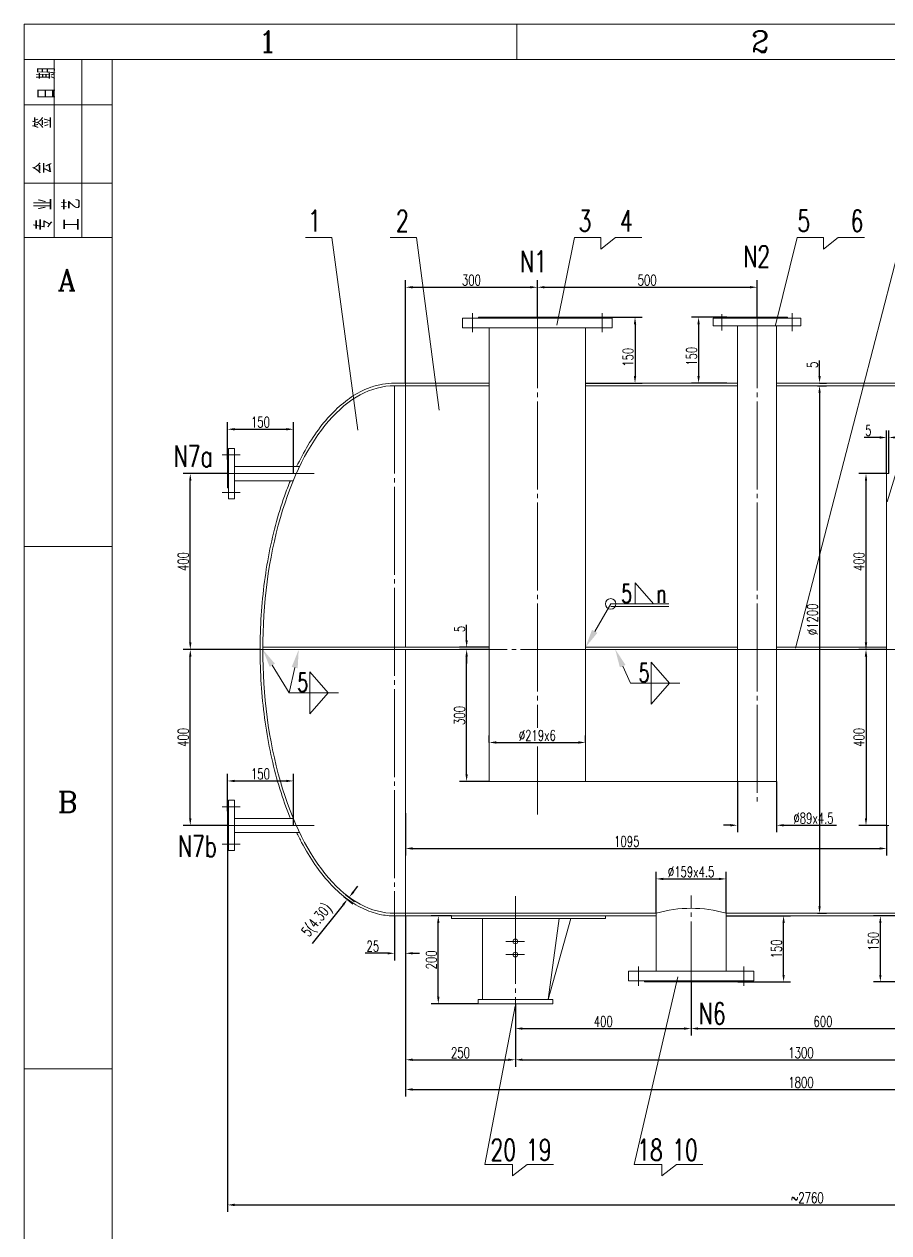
# Model space of a CAD drawing. Header units: inches. Extents: x -16168 to -9448, y -2841 to 1911.
# Drawn here: x -16168 to -14200, y -838 to 1911 of the extents above; entities that cross this region are included whole.
import ezdxf
from ezdxf.enums import TextEntityAlignment as Align

# ---------------------------------------------------------------- set-up
doc = ezdxf.new("R2010")
doc.units = ezdxf.units.IN
doc.header["$LTSCALE"] = 10
doc.header["$MEASUREMENT"] = 0
doc.linetypes.add('CENTER', pattern=[23, 20, -1, 1, -1])
doc.layers.get('0').update_dxf_attribs({"lineweight": 18})
for name, color, linetype, lineweight in [('1', 7, 'Continuous', 18), ('4', 2, 'Continuous', 18), ('CENTER', 1, 'CENTER', 18), ('DIM', 2, 'Continuous', 18), ('K1', 4, 'Continuous', 18), ('TT', 5, 'Continuous', 18)]:
    doc.layers.add(name, color=color, linetype=linetype, lineweight=lineweight)
doc.styles.add('DFT', font='romand.shx', dxfattribs={"width": 0.67, "bigfont": 'extfont.shx'})
doc.styles.add('HZ', font='romans.shx', dxfattribs={"width": 0.7, "bigfont": 'hz.shx'})
doc.styles.add('HZTXT', font='romans.shx', dxfattribs={"width": 0.7, "bigfont": 'hztxt.shx'})
doc.styles.add('ROMANC', font='romanc.shx', dxfattribs={"width": 0.7})
doc.dimstyles.new('HZTXT', dxfattribs={"dimtxt": 24, "dimasz": 16, "dimexe": 16, "dimexo": 0, "dimgap": 4, "dimtad": 1, "dimdec": 0, "dimrnd": 1, "dimzin": 0, "dimdsep": 46, "dimtxsty": 'HZTXT', "dimcen": 0, "dimdle": 32, "dimclrd": 7, "dimclre": 7, "dimclrt": 7, "dimadec": 0, "dimazin": 0, "dimtfac": 1, "dimtdec": 0, "dimtofl": 0, "dimtmove": 0, "dimatfit": 0, "dimfxl": 0, "dimtolj": 1, "dimarcsym": 0})

# ---------------------------------------------------------------- blocks, each defined once
blk = doc.blocks.new('*X6')
at = {"layer": 'K1', "ltscale": 2}
for points in [[(-15163.4, 509.4), (-15158.1, 509.4), (-15160.7, 493.4)], [(-15163.4, 472.4), (-15158.1, 472.4), (-15160.7, 488.4)]]:
    blk.add_hatch(color=7, dxfattribs=at).paths.add_polyline_path(points, flags=0)
at = {"layer": 'K1', "color": 7, "lineweight": -2, "ltscale": 2}
for p, q in [((-15160.7, 509.4), (-15160.7, 544.6)), ((-15109.3, 493.4), (-15176.7, 493.4)), ((-15109.3, 488.4), (-15176.7, 488.4)), ((-15160.7, 472.4), (-15160.7, 456.4))]:
    blk.add_line(p, q, dxfattribs=at)
at = {"layer": 'K1', "color": 7, "ltscale": 2, "insert": (-15176.7, 535), "char_height": 24, "width": 48, "attachment_point": 5, "rotation": 90, "style": 'HZTXT'}
blk.add_mtext('5', dxfattribs=at)
blk = doc.blocks.new('*X7')
at = {"layer": 'K1', "ltscale": 2}
for points in [[(-15792.3, 872.4), (-15787, 872.4), (-15789.7, 888.4)], [(-15792.3, 504.4), (-15787, 504.4), (-15789.7, 488.4)]]:
    blk.add_hatch(color=7, dxfattribs=at).paths.add_polyline_path(points, flags=0)
at = {"layer": 'K1', "color": 7, "lineweight": -2, "ltscale": 2}
for p, q in [((-15705, 888.4), (-15805.7, 888.4)), ((-15789.7, 504.4), (-15789.7, 872.4)), ((-15630.8, 488.4), (-15805.7, 488.4))]:
    blk.add_line(p, q, dxfattribs=at)
at = {"layer": 'K1', "color": 7, "ltscale": 2, "insert": (-15805.7, 688.4), "char_height": 24, "width": 64.8, "attachment_point": 5, "rotation": 90, "style": 'HZTXT'}
blk.add_mtext('400', dxfattribs=at)
blk = doc.blocks.new('*X8')
at = {"layer": 'K1', "ltscale": 2}
for points in [[(-14254.5, 872.4), (-14249.1, 872.4), (-14251.8, 888.4)], [(-14254.5, 504.4), (-14249.1, 504.4), (-14251.8, 488.4)]]:
    blk.add_hatch(color=7, dxfattribs=at).paths.add_polyline_path(points, flags=0)
at = {"layer": 'K1', "color": 7, "lineweight": -2, "ltscale": 2}
for p, q in [((-14204.8, 888.4), (-14267.8, 888.4)), ((-14251.8, 504.4), (-14251.8, 872.4)), ((-14204.8, 488.4), (-14267.8, 488.4))]:
    blk.add_line(p, q, dxfattribs=at)
at = {"layer": 'K1', "color": 7, "ltscale": 2, "insert": (-14267.8, 688.4), "char_height": 24, "width": 64.8, "attachment_point": 5, "rotation": 90, "style": 'HZTXT'}
blk.add_mtext('400', dxfattribs=at)
blk = doc.blocks.new('*X13')
at = {"layer": 'K1', "ltscale": 2}
for points in [[(-15033.8, -442.1), (-15033.8, -447.4), (-15049.8, -444.8)], [(-13765.8, -442.1), (-13765.8, -447.4), (-13749.8, -444.8)]]:
    blk.add_hatch(color=7, dxfattribs=at).paths.add_polyline_path(points, flags=0)
at = {"layer": 'K1', "color": 7, "lineweight": -2, "ltscale": 2}
for p, q in [((-15049.8, -317.6), (-15049.8, -460.8)), ((-13749.8, -317.6), (-13749.8, -460.8)), ((-15033.8, -444.8), (-13765.8, -444.8))]:
    blk.add_line(p, q, dxfattribs=at)
at = {"layer": 'K1', "color": 7, "ltscale": 2, "insert": (-14399.8, -428.8), "char_height": 24, "width": 79.2, "attachment_point": 5, "style": 'HZTXT'}
blk.add_mtext('1300', dxfattribs=at)
blk = doc.blocks.new('*X14')
at = {"layer": 'K1', "ltscale": 2}
for points in [[(-15033.8, -371.1), (-15033.8, -376.5), (-15049.8, -373.8)], [(-14665.8, -371.1), (-14665.8, -376.5), (-14649.8, -373.8)]]:
    blk.add_hatch(color=7, dxfattribs=at).paths.add_polyline_path(points, flags=0)
at = {"layer": 'K1', "color": 7, "lineweight": -2, "ltscale": 2}
for p, q in [((-14649.8, -267.6), (-14649.8, -389.8)), ((-15049.8, -317.6), (-15049.8, -389.8)), ((-15033.8, -373.8), (-14665.8, -373.8))]:
    blk.add_line(p, q, dxfattribs=at)
at = {"layer": 'K1', "color": 7, "ltscale": 2, "insert": (-14849.8, -357.8), "char_height": 24, "width": 64.8, "attachment_point": 5, "style": 'HZTXT'}
blk.add_mtext('400', dxfattribs=at)
blk = doc.blocks.new('*X15')
at = {"layer": 'K1', "ltscale": 2}
for points in [[(-15283.8, -509.7), (-15283.8, -515), (-15299.8, -512.4)], [(-13515.8, -509.7), (-13515.8, -515), (-13499.8, -512.4)]]:
    blk.add_hatch(color=7, dxfattribs=at).paths.add_polyline_path(points, flags=0)
at = {"layer": 'K1', "color": 7, "lineweight": -2, "ltscale": 2}
for p, q in [((-15299.8, -117.6), (-15299.8, -528.4)), ((-13499.8, -117.6), (-13499.8, -528.4)), ((-15283.8, -512.4), (-13515.8, -512.4))]:
    blk.add_line(p, q, dxfattribs=at)
at = {"layer": 'K1', "color": 7, "ltscale": 2, "insert": (-14399.8, -496.4), "char_height": 24, "width": 81.6, "attachment_point": 5, "style": 'HZTXT'}
blk.add_mtext('1800', dxfattribs=at)
blk = doc.blocks.new('*X16')
at = {"layer": '4', "ltscale": 2}
for points in [[(-15689, -772.2), (-15689, -777.6), (-15705, -774.9)], [(-12961.5, -772.2), (-12961.5, -777.6), (-12945.5, -774.9)]]:
    blk.add_hatch(color=7, dxfattribs=at).paths.add_polyline_path(points, flags=0)
at = {"layer": '4', "color": 7, "lineweight": -2, "ltscale": 2}
for p, q in [((-12945.5, 361.1), (-12945.5, -790.9)), ((-15705, 55.9), (-15705, -790.9)), ((-15689, -774.9), (-12961.5, -774.9))]:
    blk.add_line(p, q, dxfattribs=at)
at = {"layer": '4', "color": 7, "ltscale": 2, "insert": (-14385.6, -758.9), "char_height": 24, "width": 110.4, "attachment_point": 5, "style": 'HZTXT'}
blk.add_mtext('~2760', dxfattribs=at)
blk = doc.blocks.new('*X17')
at = {"layer": 'K1', "ltscale": 2}
for points in [[(-15792.3, 472.4), (-15787, 472.4), (-15789.7, 488.4)], [(-15792.3, 104.4), (-15787, 104.4), (-15789.7, 88.4)]]:
    blk.add_hatch(color=7, dxfattribs=at).paths.add_polyline_path(points, flags=0)
at = {"layer": 'K1', "color": 7, "lineweight": -2, "ltscale": 2}
for p, q in [((-15630.8, 488.4), (-15805.7, 488.4)), ((-15789.7, 104.4), (-15789.7, 472.4)), ((-15705, 88.4), (-15805.7, 88.4))]:
    blk.add_line(p, q, dxfattribs=at)
at = {"layer": 'K1', "color": 7, "ltscale": 2, "insert": (-15805.7, 288.4), "char_height": 24, "width": 64.8, "attachment_point": 5, "rotation": 90, "style": 'HZTXT'}
blk.add_mtext('400', dxfattribs=at)
blk = doc.blocks.new('*X18')
at = {"layer": 'K1', "ltscale": 2}
for points in [[(-15227.9, -133.6), (-15222.5, -133.6), (-15225.2, -117.6)], [(-15227.9, -301.6), (-15222.5, -301.6), (-15225.2, -317.6)]]:
    blk.add_hatch(color=7, dxfattribs=at).paths.add_polyline_path(points, flags=0)
at = {"layer": 'K1', "color": 7, "lineweight": -2, "ltscale": 2}
for p, q in [((-15194.8, -117.6), (-15241.2, -117.6)), ((-15225.2, -301.6), (-15225.2, -133.6)), ((-15134.8, -317.6), (-15241.2, -317.6))]:
    blk.add_line(p, q, dxfattribs=at)
at = {"layer": 'K1', "color": 7, "ltscale": 2, "insert": (-15241.2, -217.6), "char_height": 24, "width": 64.8, "attachment_point": 5, "rotation": 90, "style": 'HZTXT'}
blk.add_mtext('200', dxfattribs=at)
blk = doc.blocks.new('*X19')
at = {"layer": 'K1', "ltscale": 2}
for points in [[(-15283.8, -442.1), (-15283.8, -447.4), (-15299.8, -444.8)], [(-15065.8, -442.1), (-15065.8, -447.4), (-15049.8, -444.8)]]:
    blk.add_hatch(color=7, dxfattribs=at).paths.add_polyline_path(points, flags=0)
at = {"layer": 'K1', "color": 7, "lineweight": -2, "ltscale": 2}
for p, q in [((-15299.8, -117.6), (-15299.8, -460.8)), ((-15049.8, -317.6), (-15049.8, -460.8)), ((-15283.8, -444.8), (-15065.8, -444.8))]:
    blk.add_line(p, q, dxfattribs=at)
at = {"layer": 'K1', "color": 7, "ltscale": 2, "insert": (-15174.8, -428.8), "char_height": 24, "width": 62.4, "attachment_point": 5, "style": 'HZTXT'}
blk.add_mtext('250', dxfattribs=at)
blk = doc.blocks.new('*X20')
at = {"layer": 'K1', "ltscale": 2}
for points in [[(-15163.4, 472.4), (-15158.1, 472.4), (-15160.8, 488.4)], [(-15163.4, 204.4), (-15158.1, 204.4), (-15160.8, 188.4)]]:
    blk.add_hatch(color=7, dxfattribs=at).paths.add_polyline_path(points, flags=0)
at = {"layer": 'K1', "color": 7, "lineweight": -2, "ltscale": 2}
for p, q in [((-15109.3, 488.4), (-15176.8, 488.4)), ((-15160.8, 204.4), (-15160.8, 472.4)), ((-15109.3, 188.4), (-15176.8, 188.4))]:
    blk.add_line(p, q, dxfattribs=at)
at = {"layer": 'K1', "color": 7, "ltscale": 2, "insert": (-15176.8, 338.4), "char_height": 24, "width": 62.4, "attachment_point": 5, "rotation": 90, "style": 'HZTXT'}
blk.add_mtext('300', dxfattribs=at)
blk = doc.blocks.new('*X21')
at = {"layer": 'K1', "ltscale": 2}
for points in [[(-15093.3, 279.7), (-15093.3, 274.3), (-15109.3, 277)], [(-14906.3, 279.7), (-14906.3, 274.3), (-14890.3, 277)]]:
    blk.add_hatch(color=7, dxfattribs=at).paths.add_polyline_path(points, flags=0)
at = {"layer": 'K1', "color": 7, "lineweight": -2, "ltscale": 2}
for p, q in [((-15109.3, 277), (-15109.3, 293)), ((-15093.3, 277), (-14906.3, 277)), ((-14890.3, 277), (-14890.3, 293))]:
    blk.add_line(p, q, dxfattribs=at)
at = {"layer": 'K1', "color": 7, "ltscale": 2, "insert": (-14999.8, 293), "char_height": 24, "width": 136.8, "attachment_point": 5, "style": 'HZTXT'}
blk.add_mtext('%%C219x6', dxfattribs=at)
blk = doc.blocks.new('*X23')
at = {"layer": 'K1', "ltscale": 2}
for points in [[(-14713.3, -30.8), (-14713.3, -36.1), (-14729.3, -33.4)], [(-14586.3, -30.8), (-14586.3, -36.1), (-14570.3, -33.4)]]:
    blk.add_hatch(color=7, dxfattribs=at).paths.add_polyline_path(points, flags=0)
at = {"layer": 'K1', "color": 7, "lineweight": -2, "ltscale": 2}
for p, q in [((-14729.3, -111.6), (-14729.3, -17.4)), ((-14570.3, -111.6), (-14570.3, -17.4)), ((-14713.3, -33.4), (-14586.3, -33.4))]:
    blk.add_line(p, q, dxfattribs=at)
at = {"layer": 'K1', "color": 7, "ltscale": 2, "insert": (-14649.8, -17.4), "char_height": 24, "width": 163.2, "attachment_point": 5, "style": 'HZTXT'}
blk.add_mtext('%%C159x4.5', dxfattribs=at)
blk = doc.blocks.new('*X24')
at = {"layer": 'K1', "ltscale": 2}
for points in [[(-14633.8, -371.1), (-14633.8, -376.5), (-14649.8, -373.8)], [(-14065.8, -371.1), (-14065.8, -376.5), (-14049.8, -373.8)]]:
    blk.add_hatch(color=7, dxfattribs=at).paths.add_polyline_path(points, flags=0)
at = {"layer": 'K1', "color": 7, "lineweight": -2, "ltscale": 2}
for p, q in [((-14649.8, -267.6), (-14649.8, -389.8)), ((-14049.8, -267.6), (-14049.8, -389.8)), ((-14633.8, -373.8), (-14065.8, -373.8))]:
    blk.add_line(p, q, dxfattribs=at)
at = {"layer": 'K1', "color": 7, "ltscale": 2, "insert": (-14349.8, -357.8), "char_height": 24, "width": 64.8, "attachment_point": 5, "style": 'HZTXT'}
blk.add_mtext('600', dxfattribs=at)
blk = doc.blocks.new('*X25')
at = {"layer": 'K1', "ltscale": 2}
for points in [[(-14442, -133.6), (-14436.7, -133.6), (-14439.4, -117.6)], [(-14442, -251.6), (-14436.7, -251.6), (-14439.4, -267.6)]]:
    blk.add_hatch(color=7, dxfattribs=at).paths.add_polyline_path(points, flags=0)
at = {"layer": 'K1', "color": 7, "lineweight": -2, "ltscale": 2}
for p, q in [((-14570.3, -117.6), (-14423.4, -117.6)), ((-14439.4, -251.6), (-14439.4, -133.6)), ((-14543.8, -267.6), (-14423.4, -267.6))]:
    blk.add_line(p, q, dxfattribs=at)
at = {"layer": 'K1', "color": 7, "ltscale": 2, "insert": (-14455.4, -192.6), "char_height": 24, "width": 55.2, "attachment_point": 5, "rotation": 90, "style": 'HZTXT'}
blk.add_mtext('150', dxfattribs=at)
blk = doc.blocks.new('*X26')
at = {"layer": 'K1', "ltscale": 2}
for points in [[(-14254.5, 472.4), (-14249.1, 472.4), (-14251.8, 488.4)], [(-14254.5, 104.4), (-14249.1, 104.4), (-14251.8, 88.4)]]:
    blk.add_hatch(color=7, dxfattribs=at).paths.add_polyline_path(points, flags=0)
at = {"layer": 'K1', "color": 7, "lineweight": -2, "ltscale": 2}
for p, q in [((-14204.8, 488.4), (-14267.8, 488.4)), ((-14251.8, 472.4), (-14251.8, 104.4)), ((-14204.8, 88.4), (-14267.8, 88.4))]:
    blk.add_line(p, q, dxfattribs=at)
at = {"layer": 'K1', "color": 7, "ltscale": 2, "insert": (-14267.8, 288.4), "char_height": 24, "width": 64.8, "attachment_point": 5, "rotation": 90, "style": 'HZTXT'}
blk.add_mtext('400', dxfattribs=at)
blk = doc.blocks.new('*X27')
at = {"layer": 'K1', "ltscale": 2}
for points in [[(-14560.3, 91.3), (-14560.3, 86), (-14544.3, 88.6)], [(-14439.3, 91.3), (-14439.3, 86), (-14455.3, 88.6)]]:
    blk.add_hatch(color=7, dxfattribs=at).paths.add_polyline_path(points, flags=0)
at = {"layer": 'K1', "color": 7, "lineweight": -2, "ltscale": 2}
for p, q in [((-14544.3, 188.4), (-14544.3, 72.6)), ((-14455.3, 188.4), (-14455.3, 72.6)), ((-14560.3, 88.6), (-14576.3, 88.6)), ((-14439.3, 88.6), (-14319.3, 88.6))]:
    blk.add_line(p, q, dxfattribs=at)
at = {"layer": 'K1', "color": 7, "ltscale": 2, "insert": (-14371.3, 104.6), "char_height": 24, "width": 148.8, "attachment_point": 5, "style": 'HZTXT'}
blk.add_mtext('%%C89x4.5', dxfattribs=at)
blk = doc.blocks.new('*X33')
at = {"layer": 'K1', "ltscale": 2}
for points in [[(-14983.8, 1315.1), (-14983.8, 1309.8), (-14999.8, 1312.4)], [(-14515.8, 1315.1), (-14515.8, 1309.8), (-14499.8, 1312.4)]]:
    blk.add_hatch(color=7, dxfattribs=at).paths.add_polyline_path(points, flags=0)
at = {"layer": 'K1', "color": 7, "lineweight": -2, "ltscale": 2}
for p, q in [((-14999.8, 1244.4), (-14999.8, 1328.4)), ((-14499.8, 1244.4), (-14499.8, 1328.4)), ((-14983.8, 1312.4), (-14515.8, 1312.4))]:
    blk.add_line(p, q, dxfattribs=at)
at = {"layer": 'K1', "color": 7, "ltscale": 2, "insert": (-14749.8, 1328.4), "char_height": 24, "width": 62.4, "attachment_point": 5, "style": 'HZTXT'}
blk.add_mtext('500', dxfattribs=at)
blk = doc.blocks.new('*X34')
at = {"layer": 'K1', "ltscale": 2}
for points in [[(-15283.8, 1315.1), (-15283.8, 1309.8), (-15299.8, 1312.4)], [(-15015.8, 1315.1), (-15015.8, 1309.8), (-14999.8, 1312.4)]]:
    blk.add_hatch(color=7, dxfattribs=at).paths.add_polyline_path(points, flags=0)
at = {"layer": 'K1', "color": 7, "lineweight": -2, "ltscale": 2}
for p, q in [((-15299.8, 1094.4), (-15299.8, 1328.4)), ((-14999.8, 1244.4), (-14999.8, 1328.4)), ((-15283.8, 1312.4), (-15015.8, 1312.4))]:
    blk.add_line(p, q, dxfattribs=at)
at = {"layer": 'K1', "color": 7, "ltscale": 2, "insert": (-15149.8, 1328.4), "char_height": 24, "width": 62.4, "attachment_point": 5, "style": 'HZTXT'}
blk.add_mtext('300', dxfattribs=at)
blk = doc.blocks.new('*X35')
at = {"layer": 'K1', "ltscale": 2}
for points in [[(-15689, 992.1), (-15689, 986.8), (-15705, 989.4)], [(-15571, 992.1), (-15571, 986.8), (-15555, 989.4)]]:
    blk.add_hatch(color=7, dxfattribs=at).paths.add_polyline_path(points, flags=0)
at = {"layer": 'K1', "color": 7, "lineweight": -2, "ltscale": 2}
for p, q in [((-15705, 920.9), (-15705, 1005.4)), ((-15555, 888.4), (-15555, 1005.4)), ((-15689, 989.4), (-15571, 989.4))]:
    blk.add_line(p, q, dxfattribs=at)
at = {"layer": 'K1', "color": 7, "ltscale": 2, "insert": (-15630, 1005.4), "char_height": 24, "width": 55.2, "attachment_point": 5, "style": 'HZTXT'}
blk.add_mtext('150', dxfattribs=at)
blk = doc.blocks.new('*X37')
at = {"layer": 'K1', "ltscale": 2}
for points in [[(-14220.8, 973.4), (-14220.8, 968), (-14204.8, 970.7)], [(-14183.8, 973.4), (-14183.8, 968), (-14199.8, 970.7)]]:
    blk.add_hatch(color=7, dxfattribs=at).paths.add_polyline_path(points, flags=0)
at = {"layer": 'K1', "color": 7, "lineweight": -2, "ltscale": 2}
for p, q in [((-14220.8, 970.7), (-14256, 970.7)), ((-14204.8, 888.4), (-14204.8, 986.7)), ((-14199.8, 888.4), (-14199.8, 986.7)), ((-14183.8, 970.7), (-14167.8, 970.7))]:
    blk.add_line(p, q, dxfattribs=at)
at = {"layer": 'K1', "color": 7, "ltscale": 2, "insert": (-14246.4, 986.7), "char_height": 24, "width": 14.4, "attachment_point": 5, "style": 'HZTXT'}
blk.add_mtext('5', dxfattribs=at)
blk = doc.blocks.new('*X51')
at = {"linetype": 'Continuous', "ltscale": 2}
for points in [[(-14360.2, 1072.4), (-14354.8, 1072.4), (-14357.5, 1088.4)], [(-14360.2, -95.6), (-14354.8, -95.6), (-14357.5, -111.6)]]:
    blk.add_hatch(color=7, dxfattribs=at).paths.add_polyline_path(points, flags=0)
at = {"color": 7, "linetype": 'Continuous', "lineweight": -2, "ltscale": 2}
for p, q in [((-14362, 1088.4), (-14341.5, 1088.4)), ((-14357.5, 1072.4), (-14357.5, -95.6)), ((-14362, -111.6), (-14341.5, -111.6))]:
    blk.add_line(p, q, dxfattribs=at)
at = {"color": 7, "linetype": 'Continuous', "ltscale": 2, "insert": (-14373.5, 557), "char_height": 24, "width": 115.2, "attachment_point": 5, "rotation": 90, "style": 'HZTXT'}
blk.add_mtext('%%C1200', dxfattribs=at)
blk = doc.blocks.new('*X52')
at = {"linetype": 'Continuous', "ltscale": 2}
for points in [[(-14360.1, 1110.4), (-14354.8, 1110.4), (-14357.5, 1094.4)], [(-14360.1, 1072.4), (-14354.8, 1072.4), (-14357.5, 1088.4)]]:
    blk.add_hatch(color=7, dxfattribs=at).paths.add_polyline_path(points, flags=0)
at = {"color": 7, "linetype": 'Continuous', "lineweight": -2, "ltscale": 2}
for p, q in [((-14357.5, 1110.4), (-14357.5, 1145.6)), ((-14357.5, 1094.4), (-14341.5, 1094.4)), ((-14357.5, 1088.4), (-14341.5, 1088.4)), ((-14357.5, 1072.4), (-14357.5, 1056.4))]:
    blk.add_line(p, q, dxfattribs=at)
at = {"color": 7, "linetype": 'Continuous', "ltscale": 2, "insert": (-14373.5, 1136), "char_height": 24, "width": 48, "attachment_point": 5, "rotation": 90, "style": 'HZTXT'}
blk.add_mtext('5', dxfattribs=at)
blk = doc.blocks.new('*X53')
at = {"linetype": 'Continuous', "ltscale": 2}
for points in [[(-15443.9, -90.7), (-15439.8, -94), (-15431.9, -79.8)], [(-15420.2, -61), (-15416.1, -64.3), (-15428.1, -75.2)]]:
    blk.add_hatch(color=7, dxfattribs=at).paths.add_polyline_path(points, flags=0)
at = {"color": 7, "linetype": 'Continuous', "lineweight": -2, "ltscale": 2}
for p, q in [((-15418.1, -62.7), (-15408.1, -50.2)), ((-15439.9, -73.4), (-15419.4, -89.8)), ((-15436.2, -68.7), (-15415.6, -85.1)), ((-15441.9, -92.3), (-15512.3, -180.4))]:
    blk.add_line(p, q, dxfattribs=at)
at = {"color": 7, "linetype": 'Continuous', "ltscale": 2, "insert": (-15499.5, -128.7), "char_height": 24, "width": 115.2, "attachment_point": 5, "rotation": 51.3539, "style": 'HZTXT'}
blk.add_mtext('5(4.30)', dxfattribs=at)
blk = doc.blocks.new('*X67')
at = {"linetype": 'Continuous', "ltscale": 2}
for points in [[(-14780.2, 1228.4), (-14774.8, 1228.4), (-14777.5, 1244.4)], [(-14780.2, 1110.4), (-14774.8, 1110.4), (-14777.5, 1094.4)]]:
    blk.add_hatch(color=7, dxfattribs=at).paths.add_polyline_path(points, flags=0)
at = {"color": 7, "linetype": 'Continuous', "lineweight": -2, "ltscale": 2}
for p, q in [((-14865.8, 1244.4), (-14761.5, 1244.4)), ((-14777.5, 1228.4), (-14777.5, 1110.4)), ((-14890.3, 1094.4), (-14761.5, 1094.4))]:
    blk.add_line(p, q, dxfattribs=at)
at = {"color": 7, "linetype": 'Continuous', "ltscale": 2, "insert": (-14793.5, 1153.1), "char_height": 24, "width": 55.2, "attachment_point": 5, "rotation": 90, "style": 'HZTXT'}
blk.add_mtext('150', dxfattribs=at)
blk = doc.blocks.new('*X69')
at = {"linetype": 'Continuous', "ltscale": 2}
for points in [[(-14635.5, 1228.4), (-14630.1, 1228.4), (-14632.8, 1244.4)], [(-14635.5, 1110.4), (-14630.1, 1110.4), (-14632.8, 1094.4)]]:
    blk.add_hatch(color=7, dxfattribs=at).paths.add_polyline_path(points, flags=0)
at = {"color": 7, "linetype": 'Continuous', "lineweight": -2, "ltscale": 2}
for p, q in [((-14568.8, 1244.4), (-14648.8, 1244.4)), ((-14632.8, 1228.4), (-14632.8, 1110.4)), ((-14568.8, 1094.4), (-14648.8, 1094.4))]:
    blk.add_line(p, q, dxfattribs=at)
at = {"color": 7, "linetype": 'Continuous', "ltscale": 2, "insert": (-14648.8, 1155.3), "char_height": 24, "width": 55.2, "attachment_point": 5, "rotation": 90, "style": 'HZTXT'}
blk.add_mtext('150', dxfattribs=at)
blk = doc.blocks.new('*X70')
at = {"linetype": 'Continuous', "ltscale": 2}
for points in [[(-14221.8, -133.6), (-14216.5, -133.6), (-14219.1, -117.6)], [(-14221.8, -251.6), (-14216.5, -251.6), (-14219.1, -267.6)]]:
    blk.add_hatch(color=7, dxfattribs=at).paths.add_polyline_path(points, flags=0)
at = {"color": 7, "linetype": 'Continuous', "lineweight": -2, "ltscale": 2}
for p, q in [((-14155.8, -117.6), (-14235.1, -117.6)), ((-14219.1, -251.6), (-14219.1, -133.6)), ((-14155.8, -267.6), (-14235.1, -267.6))]:
    blk.add_line(p, q, dxfattribs=at)
at = {"color": 7, "linetype": 'Continuous', "ltscale": 2, "insert": (-14235.1, -175.4), "char_height": 24, "width": 55.2, "attachment_point": 5, "rotation": 90, "style": 'HZTXT'}
blk.add_mtext('150', dxfattribs=at)
blk = doc.blocks.new('*X71')
at = {"linetype": 'Continuous', "ltscale": 2}
for points in [[(-15283.8, 38.5), (-15283.8, 33.2), (-15299.8, 35.8)], [(-14220.8, 38.5), (-14220.8, 33.2), (-14204.8, 35.8)]]:
    blk.add_hatch(color=7, dxfattribs=at).paths.add_polyline_path(points, flags=0)
at = {"color": 7, "linetype": 'Continuous', "lineweight": -2, "ltscale": 2}
for p, q in [((-15299.8, 115.8), (-15299.8, 19.8)), ((-14204.8, 88.4), (-14204.8, 19.8)), ((-15283.8, 35.8), (-14220.8, 35.8))]:
    blk.add_line(p, q, dxfattribs=at)
at = {"color": 7, "linetype": 'Continuous', "ltscale": 2, "insert": (-14796.3, 51.8), "char_height": 24, "width": 79.2, "attachment_point": 5, "style": 'HZTXT'}
blk.add_mtext('1095', dxfattribs=at)
blk = doc.blocks.new('*X73')
at = {"linetype": 'Continuous', "ltscale": 2}
for points in [[(-15340.8, -199.9), (-15340.8, -205.2), (-15324.8, -202.6)], [(-15283.8, -199.9), (-15283.8, -205.2), (-15299.8, -202.6)]]:
    blk.add_hatch(color=7, dxfattribs=at).paths.add_polyline_path(points, flags=0)
at = {"color": 7, "linetype": 'Continuous', "lineweight": -2, "ltscale": 2}
for p, q in [((-15324.8, -117.6), (-15324.8, -218.6)), ((-15299.8, -117.6), (-15299.8, -218.6)), ((-15340.8, -202.6), (-15392, -202.6)), ((-15283.8, -202.6), (-15267.8, -202.6))]:
    blk.add_line(p, q, dxfattribs=at)
at = {"color": 7, "linetype": 'Continuous', "ltscale": 2, "insert": (-15374.4, -186.6), "char_height": 24, "width": 38.4, "attachment_point": 5, "style": 'HZTXT'}
blk.add_mtext('25', dxfattribs=at)
blk = doc.blocks.new('*X76')
at = {"layer": 'K1', "ltscale": 2}
for points in [[(-15689, 192.1), (-15689, 186.8), (-15705, 189.4)], [(-15571, 192.1), (-15571, 186.8), (-15555, 189.4)]]:
    blk.add_hatch(color=7, dxfattribs=at).paths.add_polyline_path(points, flags=0)
at = {"layer": 'K1', "color": 7, "lineweight": -2, "ltscale": 2}
for p, q in [((-15705, 120.9), (-15705, 205.4)), ((-15555, 88.4), (-15555, 205.4)), ((-15689, 189.4), (-15571, 189.4))]:
    blk.add_line(p, q, dxfattribs=at)
at = {"layer": 'K1', "color": 7, "ltscale": 2, "insert": (-15630, 205.4), "char_height": 24, "width": 55.2, "attachment_point": 5, "style": 'HZTXT'}
blk.add_mtext('150', dxfattribs=at)

msp = doc.modelspace()

# ---------------------------------------------------------------- hatches: boundary and pattern name
for points in [[(-14863.2, 526.2), (-14875.3, 533.2), (-14890.3, 493.4)], [(-15609, 448.9), (-15597, 456.2), (-15624.8, 488.4)], [(-15558.9, 448.7), (-15545.3, 445.6), (-15542.9, 488.1)], [(-14811.9, 447.7), (-14799.1, 453.4), (-14822.7, 488.9)]]:
    msp.add_hatch(color=256).paths.add_polyline_path(points, flags=0)

# ---------------------------------------------------------------- linework, layer by layer
for p, q in [((-15046.4, 1830.8), (-15046.4, 1910.8)), ((-15703, 920.9), (-15705, 920.9)), ((-16167.8, 722.8), (-15967.8, 722.8)), ((-14869.2, 529.7), (-14832.9, 592.1)), ((-14832.9, 592.1), (-14700.6, 592.1)), ((-14832.9, 586.1), (-14700.6, 586.1)), ((-14890.3, 488.4), (-14544.3, 488.4)), ((-14455.3, 488.4), (-14204.8, 488.4)), ((-15603, 452.5), (-15565, 390)), ((-15552.1, 447.2), (-15565, 390)), ((-14805.5, 450.6), (-14788.1, 411.9)), ((-15565, 390), (-15452.7, 390)), ((-14788.1, 411.9), (-14675.8, 411.9)), ((-16167.8, -465.2), (-15967.8, -465.2))]:
    msp.add_line(p, q)
at = {"color": 7, "linetype": 'Continuous'}
for p, q in [((-15967.8, 1830.8), (-16167.8, 1830.8)), ((-16099.8, 1830.5), (-16099.8, 1425.8)), ((-16036.5, 1830.8), (-16036.5, 1425.8)), ((-16167.8, 1727.1), (-15967.8, 1727.1)), ((-16167.8, 1549.4), (-15967.8, 1549.4)), ((-16167.8, 1425.8), (-15967.8, 1425.8))]:
    msp.add_line(p, q, dxfattribs=at)
at = {"color": 5}
for q in [(-15967.8, -2761.2), (-12803.7, 1830.8)]:
    msp.add_line((-15967.8, 1830.8), q, dxfattribs=at)
at = {"linetype": 'Continuous', "ltscale": 2}
for p, q in [((-15467.3, 1425.5), (-15527.3, 1425.5)), ((-15408.6, 987.5), (-15467.3, 1425.5)), ((-15274.9, 1425.5), (-15334.9, 1425.5)), ((-15223.3, 1032.7), (-15274.9, 1425.5)), ((-14955.8, 1225.8), (-14915.5, 1425.5)), ((-14855.5, 1425.5), (-14915.5, 1425.5)), ((-14855.5, 1425.5), (-14855.5, 1399.3)), ((-14855.5, 1399.3), (-14822, 1425.5)), ((-14762, 1425.5), (-14822, 1425.5)), ((-14457.7, 1225.8), (-14408.6, 1425.5)), ((-14412.6, 491.1), (-14170, 1425.5)), ((-14348.6, 1425.5), (-14408.6, 1425.5)), ((-14348.6, 1399.3), (-14315.1, 1425.5)), ((-14348.6, 1425.5), (-14348.6, 1399.3)), ((-14255.1, 1425.5), (-14315.1, 1425.5)), ((-14204, 824), (-14020.1, 1425.5)), ((-14544.3, 188.4), (-14890.3, 188.4)), ((-14680.1, -256), (-14779.5, -682.9)), ((-15049.9, -322.5), (-15119.3, -682.9)), ((-15056.5, -682.9), (-15119.3, -682.9)), ((-15056.5, -682.9), (-15056.5, -709.1)), ((-15056.5, -709.1), (-15023, -682.9)), ((-14963, -682.9), (-15023, -682.9)), ((-14716.7, -682.9), (-14779.5, -682.9)), ((-14716.7, -709.1), (-14683.2, -682.9)), ((-14716.7, -682.9), (-14716.7, -709.1)), ((-14623.2, -682.9), (-14683.2, -682.9))]:
    msp.add_line(p, q, dxfattribs=at)
for points in [[(-14777.1, 592.1), (-14777.1, 640.1), (-14735.1, 592.1), (-14777.1, 592.1)], [(-14740.9, 411.9), (-14740.9, 459.9), (-14698.9, 411.9), (-14740.9, 411.9)], [(-15517.7, 390), (-15517.7, 438), (-15475.7, 390), (-15517.7, 390)], [(-15517.7, 390), (-15517.7, 342), (-15475.7, 390), (-15517.7, 390)], [(-14740.9, 411.9), (-14740.9, 363.9), (-14698.9, 411.9), (-14740.9, 411.9)]]:
    msp.add_lwpolyline(points)
msp.add_circle((-14832.9, 592.1), 12)
at = {"layer": '1', "color": 7, "linetype": 'Continuous'}
for p, q in [((-16167.8, -2841.2), (-16167.8, 1910.8)), ((-16167.8, 1910.8), (-9447.8, 1910.8))]:
    msp.add_line(p, q, dxfattribs=at)
at = {"layer": 'CENTER'}
for p, q in [((-14999.8, 1282.7), (-14999.8, 310.6)), ((-14499.8, 1282.7), (-14499.8, 135.7)), ((-15147.3, 1253.8), (-15147.3, 1210.4)), ((-14852.3, 1253.8), (-14852.3, 1210.4)), ((-14579.8, 1251.1), (-14579.8, 1214.1)), ((-14419.8, 1253.3), (-14419.8, 1212.9)), ((-15324.8, 1088.4), (-15324.8, -117.6)), ((-15676, 930.9), (-15717.2, 930.9)), ((-15508.1, 888.4), (-15739, 888.4)), ((-15676, 845.9), (-15717.2, 845.9)), ((-12998.2, 488.4), (-15769.3, 488.4)), ((-14999.8, 267.9), (-14999.8, 113.4)), ((-15676, 130.9), (-15717.2, 130.9)), ((-15508.1, 88.4), (-15739, 88.4)), ((-15676, 45.9), (-15717.2, 45.9)), ((-15049.8, -72.4), (-15049.8, -381.8)), ((-14649.8, -330), (-14649.8, -71.5)), ((-15071.5, -175.6), (-15029.3, -175.6)), ((-15071.5, -205.6), (-15029.3, -205.6)), ((-14769.8, -276.6), (-14769.8, -233)), ((-14529.8, -276.6), (-14529.8, -233))]:
    msp.add_line(p, q, dxfattribs=at)
at = {"layer": 'DIM'}
msp.add_line((-14633.7, 1088.4), (-14645.7, 1088.4), dxfattribs=at)
at = {"layer": 'K1'}
for p, q in [((-15169.8, 1242.4), (-14829.8, 1242.4)), ((-15169.8, 1242.4), (-15169.8, 1220.4)), ((-15133.8, 1244.4), (-14865.8, 1244.4)), ((-15133.8, 1244.4), (-15133.8, 1242.4)), ((-14865.8, 1244.4), (-14865.8, 1242.4)), ((-14829.8, 1242.4), (-14829.8, 1220.4)), ((-14599.8, 1242.4), (-14399.8, 1242.4)), ((-14599.8, 1242.4), (-14599.8, 1224.4)), ((-14568.8, 1244.4), (-14430.8, 1244.4)), ((-14568.8, 1244.4), (-14568.8, 1242.4)), ((-14430.8, 1244.4), (-14430.8, 1242.4)), ((-14399.8, 1242.4), (-14399.8, 1224.4)), ((-15169.8, 1220.4), (-14829.8, 1220.4)), ((-15109.3, 1220.4), (-15109.3, 188.4)), ((-14890.3, 1220.4), (-14890.3, 188.4)), ((-14599.8, 1224.4), (-14399.8, 1224.4)), ((-14544.3, 1224.4), (-14544.3, 188.4)), ((-14455.3, 1224.4), (-14455.3, 188.4)), ((-15109.3, 1094.4), (-15324.8, 1094.4)), ((-15109.3, 1088.4), (-15324.8, 1088.4)), ((-15299.8, 1094.4), (-15299.8, 493.4)), ((-14544.3, 1094.4), (-14890.3, 1094.4)), ((-14544.3, 1088.4), (-14890.3, 1088.4)), ((-13909.3, 1094.4), (-14455.3, 1094.4)), ((-14046.5, 1088.4), (-14455.3, 1088.4)), ((-15703, 830.9), (-15703, 945.9)), ((-15689, 945.9), (-15703, 945.9)), ((-15689, 830.9), (-15689, 945.9)), ((-15705, 855.9), (-15705, 920.9)), ((-15541, 904.4), (-15689, 904.4)), ((-14204.8, 888.4), (-14204.8, 88.4)), ((-14204.8, 888.4), (-14199.8, 888.4)), ((-15703, 855.9), (-15705, 855.9)), ((-15555.3, 872.4), (-15689, 872.4)), ((-15689, 830.9), (-15703, 830.9)), ((-15624.8, 493.4), (-15109.3, 493.4)), ((-15624.8, 488.4), (-15109.3, 488.4)), ((-15299.8, 488.4), (-15299.8, -117.6)), ((-14890.3, 493.4), (-14544.3, 493.4)), ((-14890.3, 488.4), (-14544.3, 488.4)), ((-14455.3, 493.4), (-14204.8, 493.4)), ((-14455.3, 488.4), (-14204.8, 488.4)), ((-14890.3, 188.4), (-15109.3, 188.4)), ((-14544.3, 188.4), (-14455.3, 188.4)), ((-15703, 145.9), (-15703, 30.9)), ((-15689, 145.9), (-15703, 145.9)), ((-15689, 145.9), (-15689, 30.9)), ((-15703, 120.9), (-15705, 120.9)), ((-15705, 120.9), (-15705, 55.9)), ((-15555.3, 104.4), (-15689, 104.4)), ((-14204.8, 88.4), (-14199.8, 88.4)), ((-15703, 55.9), (-15705, 55.9)), ((-15541, 72.4), (-15689, 72.4)), ((-15689, 30.9), (-15703, 30.9)), ((-14729.3, -111.6), (-15324.8, -111.6)), ((-14729.3, -117.6), (-15324.8, -117.6)), ((-15194.8, -123.6), (-15194.8, -117.6)), ((-15194.8, -123.6), (-14844.8, -123.6)), ((-15124.8, -307.6), (-15124.8, -123.6)), ((-14974.8, -307.6), (-14923.7, -123.6)), ((-14974.8, -307.6), (-14950.1, -123.6)), ((-14844.8, -123.6), (-14844.8, -117.6)), ((-14729.3, -243.6), (-14729.3, -111.6)), ((-14129.3, -111.6), (-14570.3, -111.6)), ((-14570.3, -243.6), (-14570.3, -111.6)), ((-14129.3, -117.6), (-14570.3, -117.6)), ((-14792.3, -243.6), (-14507.3, -243.6)), ((-14792.3, -265.6), (-14792.3, -243.6)), ((-14507.3, -265.6), (-14507.3, -243.6)), ((-14792.3, -265.6), (-14507.3, -265.6)), ((-14755.8, -267.6), (-14755.8, -265.6)), ((-14755.8, -267.6), (-14543.8, -267.6)), ((-14543.8, -267.6), (-14543.8, -265.6)), ((-15134.8, -307.6), (-14964.8, -307.6)), ((-15134.8, -307.6), (-15134.8, -317.6)), ((-15134.8, -317.6), (-14964.8, -317.6)), ((-14964.8, -307.6), (-14964.8, -317.6))]:
    msp.add_line(p, q, dxfattribs=at)
for centre in [(-15049.8, -175.6), (-15049.8, -205.6)]:
    msp.add_circle(centre, 5.5, dxfattribs=at)
msp.add_arc((-14649.8, -381.5), 281.3, 73.5857, 106.4143, dxfattribs=at)
msp.add_ellipse((-15324.8, 488.4), major_axis=(0, 600), ratio=0.5, start_param=0, end_param=3.141593, dxfattribs=at)
for points, knots in [([(-15324.8, 1094.4), (-15333.9, 1094.4), (-15342.9, 1093.6), (-15360.9, 1090.5), (-15369.9, 1088.1), (-15392, 1080.4), (-15405.1, 1074), (-15430.6, 1058), (-15443, 1048.3), (-15467.1, 1026), (-15478.8, 1013.3), (-15501.1, 985.1), (-15511.7, 969.5), (-15530.9, 937.6), (-15539.5, 921.5), (-15547.7, 904.4)], [0, 0, 0, 0, 31450.850709, 31450.850709, 62901.701417, 62901.701417, 109878.77881, 109878.77881, 156855.856203, 156855.856203, 203832.933596, 203832.933596, 250810.010989, 250810.010989, 292943.24325, 292943.24325, 292943.24325, 292943.24325]), ([(-15561.8, 872.4), (-15566.5, 861.1), (-15571, 849.4), (-15582.8, 816.1), (-15589.7, 793.7), (-15601.9, 747.5), (-15607.3, 723.6), (-15616.4, 674.6), (-15620.2, 649.5), (-15626, 598.5), (-15628.1, 572.7), (-15630.7, 520.7), (-15631.1, 494.5), (-15630.2, 442.3), (-15628.9, 416.2), (-15624.7, 364.7), (-15621.7, 339.1), (-15614.2, 289.1), (-15609.6, 264.5), (-15598.8, 216.8), (-15592.7, 193.7), (-15578.9, 149.1), (-15571.3, 127.7), (-15562.6, 106.4), (-15562.2, 105.4), (-15561.8, 104.4)], [0, 0, 0, 0, 25752.5146, 25752.5146, 71747.698317, 71747.698317, 117742.882033, 117742.882033, 163738.065749, 163738.065749, 209733.249465, 209733.249465, 255728.433181, 255728.433181, 301723.616897, 301723.616897, 347718.800613, 347718.800613, 393713.984329, 393713.984329, 439709.168045, 439709.168045, 485704.351761, 485704.351761, 487955.575033, 487955.575033, 487955.575033, 487955.575033]), ([(-15547.7, 72.4), (-15544, 64.7), (-15540.2, 57.1), (-15526.7, 31.7), (-15516.6, 14.8), (-15495.3, -16.1), (-15484.1, -30.2), (-15460.8, -55.5), (-15448.7, -66.7), (-15423.9, -85.8), (-15411.1, -93.8), (-15385, -106.4), (-15371.7, -111.1), (-15347.2, -116.4), (-15336, -117.6), (-15324.8, -117.6)], [0, 0, 0, 0, 18600.672772, 18600.672772, 64209.338613, 64209.338613, 109818.004454, 109818.004454, 155426.670295, 155426.670295, 201035.336136, 201035.336136, 246644.001976, 246644.001976, 284409.812814, 284409.812814, 284409.812814, 284409.812814])]:
    msp.add_open_spline(points, degree=3, knots=knots, dxfattribs=at)

# ---------------------------------------------------------------- texts
at = {"style": 'ROMANC'}
for s, p in [('1', (-15634.5, 1847.5)), ('2', (-14513.1, 1847.5)), ('A', (-16091.5, 1305.4)), ('B', (-16091.5, 117.4))]:
    msp.add_text(s, height=48, dxfattribs=at).set_placement(p)
at = {"color": 2, "linetype": 'Continuous', "char_height": 40, "attachment_point": 7, "rotation": 90, "style": 'HZ'}
for s, insert, width in [('日 期', (-16096.9, 1739.8), 97), ('会    签', (-16105.1, 1570.6), 188.85), ('专 业', (-16103.4, 1442), 106.45), ('工 艺', (-16040.1, 1442), 102.95)]:
    msp.add_mtext(s, dxfattribs=dict(at, insert=insert, width=width))
at = {"layer": '4', "style": 'HZ', "width": 0.7}
for s, p in [('1', (-15507, 1463.7)), ('2', (-15307.3, 1463.4)), ('3', (-14891.4, 1463.4)), ('4', (-14797.5, 1463.4)), ('5', (-14393.3, 1463.4)), ('6', (-14272.5, 1463.4)), ('20', (-15077.5, -649.7)), ('19', (-14996.6, -649.7)), ('18', (-14743.4, -650)), ('10', (-14663.6, -650))]:
    msp.add_text(s, height=48.5, dxfattribs=at).set_placement(p, align=Align.MIDDLE_CENTER)
for s, p in [('N2', (-14531, 1357.9)), ('N1', (-15039.1, 1347.1)), ('N7a', (-15827.7, 904.1)), ('N7b', (-15818, 16.7)), ('N6', (-14632.4, -363.9))]:
    msp.add_text(s, height=48.5, dxfattribs=at).set_placement(p)
at = {"layer": 'TT', "style": 'DFT', "width": 0.67}
for s, p in [('5', (-14808.7, 594.5)), ('n', (-14729.1, 594.5)), ('5', (-14769, 414.3)), ('5', (-15545.9, 392.4))]:
    msp.add_text(s, height=42, dxfattribs=at).set_placement(p)

# ---------------------------------------------------------------- dimensions: what is measured, and where the dimension line sits
at = {"linetype": 'Continuous', "ltscale": 2}
for base, p1, p2, picture, middle in [((-14777.5, 1094.4), (-14865.8, 1244.4), (-14890.3, 1094.4), '*X67', (-14777.5, 1153.1)), ((-14632.8, 1094.4), (-14568.8, 1244.4), (-14568.8, 1094.4), '*X69', (-14632.8, 1155.3)), ((-14219.1, -117.6), (-14155.8, -267.6), (-14155.8, -117.6), '*X70', (-14219.1, -175.4))]:
    dim = msp.add_linear_dim(base=base, p1=p1, p2=p2, angle=90, dimstyle='HZTXT', override={"dimscale": 1, "dimsah": 1, "dimtzin": 0}, dxfattribs=at)
    dim.commit()
    dim.dimension.update_dxf_attribs({"geometry": picture, "text_midpoint": middle, "dimtype": 160})
for base, p1, p2, angle, text, picture, middle in [((-14357.5, 1094.4), (-14357.5, 1088.4), (-14357.5, 1094.4), 90, '5', '*X52', (-14357.5, 1136)), ((-14357.5, -111.6), (-14362, 1088.4), (-14362, -111.6), 90, '%%C1200', '*X51', (-14357.5, 557)), ((-15428.1, -75.2), (-15439.9, -73.4), (-15436.2, -68.7), 51.3539, '5(4.30)', '*X53', (-15482.1, -142.6))]:
    dim = msp.add_linear_dim(base=base, p1=p1, p2=p2, angle=angle, text=text, dimstyle='HZTXT', override={"dimscale": 1, "dimsah": 1, "dimtzin": 0}, dxfattribs=at)
    dim.commit()
    dim.dimension.update_dxf_attribs({"geometry": picture, "text_midpoint": middle, "dimtype": 160})
for base, p1, p2, picture, middle in [((-14204.8, 35.8), (-15299.8, 115.8), (-14204.8, 88.4), '*X71', (-14796.3, 35.8)), ((-15299.8, -202.6), (-15324.8, -117.6), (-15299.8, -117.6), '*X73', (-15374.4, -202.6))]:
    dim = msp.add_linear_dim(base=base, p1=p1, p2=p2, dimstyle='HZTXT', override={"dimscale": 1, "dimsah": 1, "dimtzin": 0}, dxfattribs=at)
    dim.commit()
    dim.dimension.update_dxf_attribs({"geometry": picture, "text_midpoint": middle, "dimtype": 160})
at = {"layer": '4'}
dim = msp.add_linear_dim(base=(-12945.4721, -774.8962), p1=(-15704.9934, 55.9186), p2=(-12945.4721, 361.1169), text='~<>', dimstyle='HZTXT', override={"dimscale": 1, "dimsah": 1, "dimtzin": 0}, dxfattribs=at)
dim.commit()
dim.dimension.update_dxf_attribs({"geometry": '*X16', "text_midpoint": (-14385.5841, -774.8962), "dimtype": 160})
at = {"layer": 'K1'}
for base, p1, p2, picture, middle in [((-14999.8, 1312.4), (-15299.8, 1094.4), (-14999.8, 1244.4), '*X34', (-15149.8, 1328.4)), ((-14499.8, 1312.4), (-14999.8, 1244.4), (-14499.8, 1244.4), '*X33', (-14749.8, 1328.4)), ((-15555, 989.4), (-15705, 920.9), (-15555, 888.4), '*X35', (-15630, 1005.4)), ((-14204.8, 970.7), (-14199.8, 888.4), (-14204.8, 888.4), '*X37', (-14246.4, 986.7)), ((-15555, 189.4), (-15705, 120.9), (-15555, 88.4), '*X76', (-15630, 205.4)), ((-13499.8, -512.4), (-15299.8, -117.6), (-13499.8, -117.6), '*X15', (-14399.8, -496.4)), ((-15049.8, -444.8), (-15299.8, -117.6), (-15049.8, -317.6), '*X19', (-15174.8, -428.8)), ((-14649.8, -373.8), (-15049.8, -317.6), (-14649.8, -267.6), '*X14', (-14849.8, -357.8)), ((-14049.8, -373.8), (-14649.8, -267.6), (-14049.8, -267.6), '*X24', (-14349.8, -357.8)), ((-13749.8, -444.8), (-15049.8, -317.6), (-13749.8, -317.6), '*X13', (-14399.8, -428.8))]:
    dim = msp.add_linear_dim(base=base, p1=p1, p2=p2, dimstyle='HZTXT', override={"dimscale": 1, "dimsah": 1, "dimtzin": 0}, dxfattribs=at)
    dim.commit()
    dim.dimension.update_dxf_attribs({"geometry": picture, "text_midpoint": middle})
for base, p1, p2, angle, picture, middle in [((-15789.7, 888.4), (-15630.8, 488.4), (-15705, 888.4), 90, '*X7', (-15805.7, 688.4)), ((-14251.8, 888.4), (-14204.8, 488.4), (-14204.8, 888.4), 90, '*X8', (-14267.8, 688.4)), ((-15789.7, 488.4), (-15705, 88.4), (-15630.8, 488.4), 90, '*X17', (-15805.7, 288.4)), ((-15160.8, 488.4), (-15109.3, 188.4), (-15109.3, 488.4), 90, '*X20', (-15176.8, 338.4)), ((-14251.8, 88.4), (-14204.8, 488.4), (-14204.8, 88.4), 270, '*X26', (-14267.8, 288.4)), ((-15225.2, -117.6), (-15134.8, -317.6), (-15194.8, -117.6), 90, '*X18', (-15241.2, -217.6)), ((-14439.4, -117.6), (-14543.8, -267.6), (-14570.3, -117.6), 90, '*X25', (-14455.4, -192.6))]:
    dim = msp.add_linear_dim(base=base, p1=p1, p2=p2, angle=angle, dimstyle='HZTXT', override={"dimscale": 1, "dimsah": 1, "dimtzin": 0}, dxfattribs=at)
    dim.commit()
    dim.dimension.update_dxf_attribs({"geometry": picture, "text_midpoint": middle})
dim = msp.add_linear_dim(base=(-15160.7, 493.4), p1=(-15109.3, 488.4), p2=(-15109.3, 493.4), angle=90, dimstyle='HZTXT', override={"dimscale": 1, "dimsah": 1, "dimtzin": 0}, dxfattribs=at)
dim.commit()
dim.dimension.update_dxf_attribs({"geometry": '*X6', "text_midpoint": (-15160.7, 535), "dimtype": 160})
for base, p1, p2, text, picture, middle in [((-14890.3, 277), (-15109.3, 277), (-14890.3, 277), '%%C219x6', '*X21', (-14999.8, 293)), ((-14455.3, 88.6), (-14544.3, 188.4), (-14455.3, 188.4), '%%C89x4.5', '*X27', (-14371.3, 104.6)), ((-14570.3, -33.4), (-14729.3, -111.6), (-14570.3, -111.6), '%%C159x4.5', '*X23', (-14649.8, -17.4))]:
    dim = msp.add_linear_dim(base=base, p1=p1, p2=p2, text=text, dimstyle='HZTXT', override={"dimscale": 1, "dimsah": 1, "dimtzin": 0}, dxfattribs=at)
    dim.commit()
    dim.dimension.update_dxf_attribs({"geometry": picture, "text_midpoint": middle})

doc.saveas('drawing.dxf')
